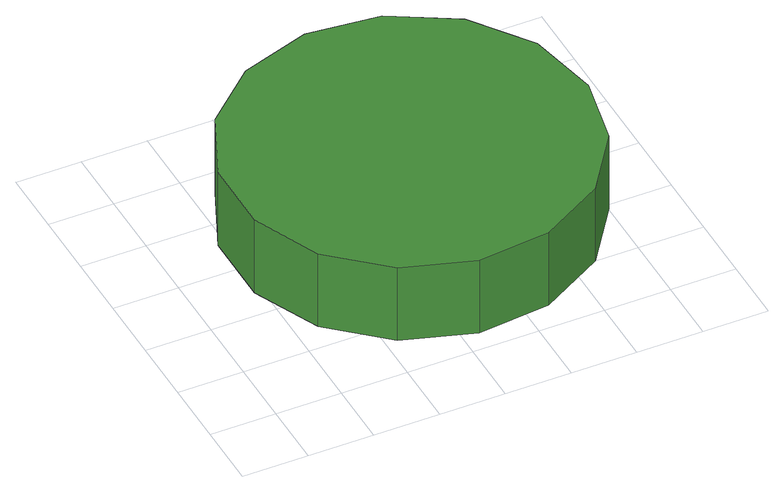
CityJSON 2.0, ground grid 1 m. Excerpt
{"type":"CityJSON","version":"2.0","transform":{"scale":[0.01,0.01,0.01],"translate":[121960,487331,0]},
"CityObjects":{
"tree1":{"type":"SolitaryVegetationObject","attributes":{"function":"something"},"geometry":[{"type":"MultiSurface","lod":"1","boundaries":[[[0,1,2,3,4,5,6,7,8,9,10,11,12,13,14]],[[15,16,17,18,19,20,21,22,23,24,25,26,27,28,29]],[[0,29,28,1]],[[1,28,27,2]],[[2,27,26,3]],[[3,26,25,4]],[[4,25,24,5]],[[5,24,23,6]],[[6,23,22,7]],[[7,22,21,8]],[[8,21,20,9]],[[9,20,19,10]],[[10,19,18,11]],[[11,18,17,12]],[[12,17,16,13]],[[13,16,15,14]],[[14,15,29,0]]]}]}
},
"vertices":[
[624,301,169],[601,412,169],[535,503,169],[437,559,169],[325,571,169],[218,536,169],[134,461,169],[88,358,169],[88,245,169],[134,142,169],[218,67,169],[325,32,169],[437,44,169],[535,100,169],[601,191,169],[601,191,40],[535,100,40],[437,44,40],[325,32,40],[218,67,40],[134,142,40],[88,245,40],[88,358,40],[134,461,40],[218,536,40],[325,571,40],[437,559,40],[535,503,40],[601,412,40],[624,301,40]
]}
